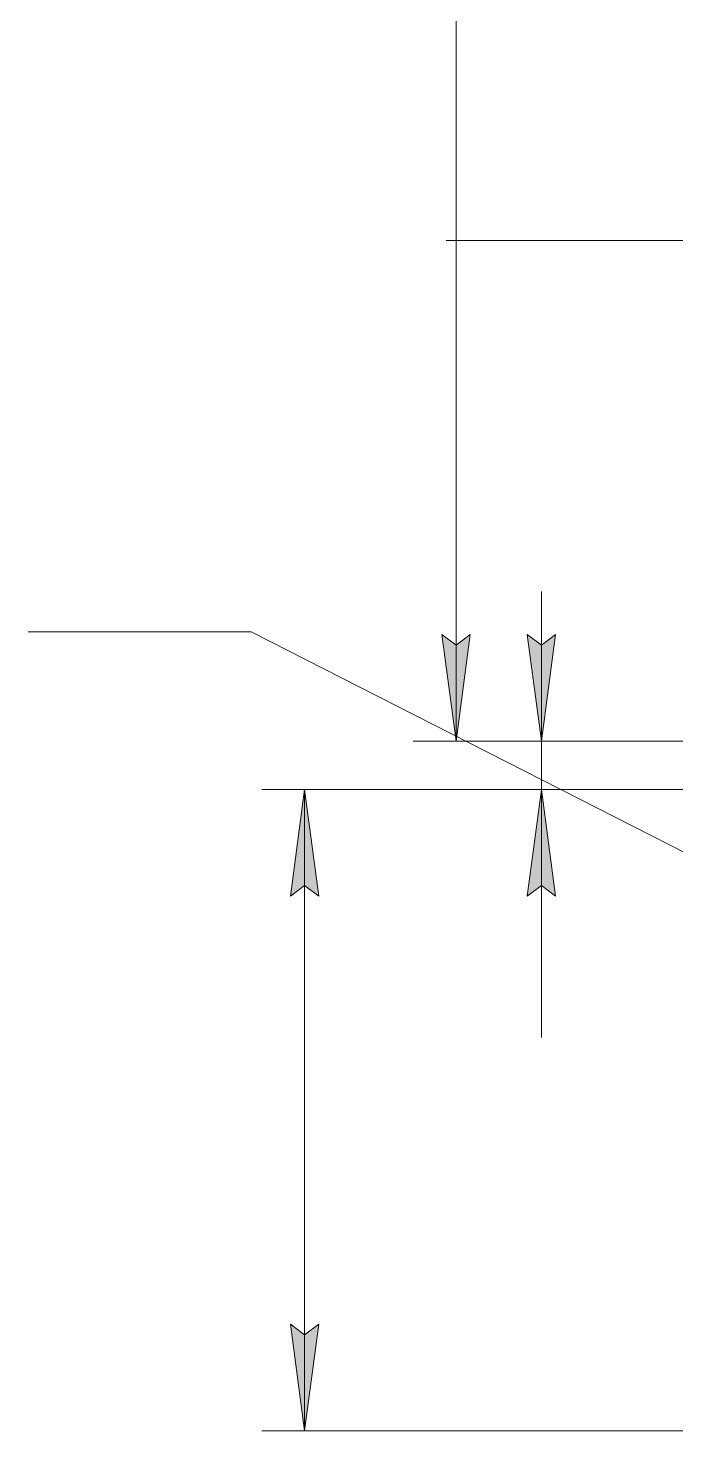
# Model space of a CAD drawing. Header units: millimetres. Extents: x 0 to 841, y 0 to 594.
# Drawn here: x 205.3 to 235.6, y 68.4 to 134 of the extents above; entities that cross this region are included whole.
import ezdxf

# ---------------------------------------------------------------- set-up
doc = ezdxf.new("R2010")
doc.units = ezdxf.units.MM
doc.linetypes.add('K5LT_THIN', pattern=[0])
doc.layers.add('Системный слой', color=7, linetype='Continuous')

msp = doc.modelspace()

# ---------------------------------------------------------------- hatches: boundary and pattern name
at = {"layer": 'Системный слой'}
for points in [[(225.269, 100.665), (225.927, 105.665), (225.269, 105.165), (224.611, 105.665)], [(229.26, 100.665), (229.919, 105.665), (229.26, 105.165), (228.602, 105.665)], [(218.846, 93.415), (218.188, 98.415), (217.529, 93.415), (218.188, 93.915)], [(229.919, 93.415), (229.26, 98.415), (228.602, 93.415), (229.26, 93.915)], [(218.188, 68.415), (218.846, 73.415), (218.188, 72.915), (217.529, 73.415)]]:
    msp.add_hatch(color=7, dxfattribs=at).paths.add_polyline_path(points)

# ---------------------------------------------------------------- linework, layer by layer
at = {"layer": 'Системный слой', "color": 7, "linetype": 'K5LT_THIN', "lineweight": 18}
for p, q in [((225.269, 140.665), (225.269, 100.665)), ((239.579, 124.075), (224.806, 124.075)), ((229.26, 100.665), (229.26, 107.665)), ((215.688, 105.779), (205.25, 105.779)), ((215.688, 105.779), (237.079, 94.888)), ((225.269, 100.665), (224.611, 105.665)), ((224.611, 105.665), (225.269, 105.165)), ((225.269, 105.165), (225.927, 105.665)), ((225.927, 105.665), (225.269, 100.665)), ((229.26, 105.165), (228.602, 105.665)), ((228.602, 105.665), (229.26, 100.665)), ((229.26, 100.665), (229.919, 105.665)), ((229.919, 105.665), (229.26, 105.165)), ((240.028, 100.665), (223.269, 100.665)), ((240.028, 100.665), (227.26, 100.665)), ((229.26, 100.665), (229.26, 98.415)), ((243.079, 98.415), (216.188, 98.415)), ((217.529, 93.415), (218.188, 98.415)), ((218.188, 98.415), (218.846, 93.415)), ((218.188, 98.415), (218.188, 68.415)), ((239.778, 98.415), (227.26, 98.415)), ((229.26, 98.415), (228.602, 93.415)), ((229.919, 93.415), (229.26, 98.415)), ((229.26, 98.415), (229.26, 91.415)), ((229.26, 98.415), (229.26, 86.817)), ((218.188, 93.915), (217.529, 93.415)), ((218.846, 93.415), (218.188, 93.915)), ((228.602, 93.415), (229.26, 93.915)), ((229.26, 93.915), (229.919, 93.415)), ((218.188, 68.415), (217.529, 73.415)), ((217.529, 73.415), (218.188, 72.915)), ((218.188, 72.915), (218.846, 73.415)), ((218.846, 73.415), (218.188, 68.415)), ((245.579, 68.415), (216.188, 68.415))]:
    msp.add_line(p, q, dxfattribs=at)

doc.saveas('drawing.dxf')
